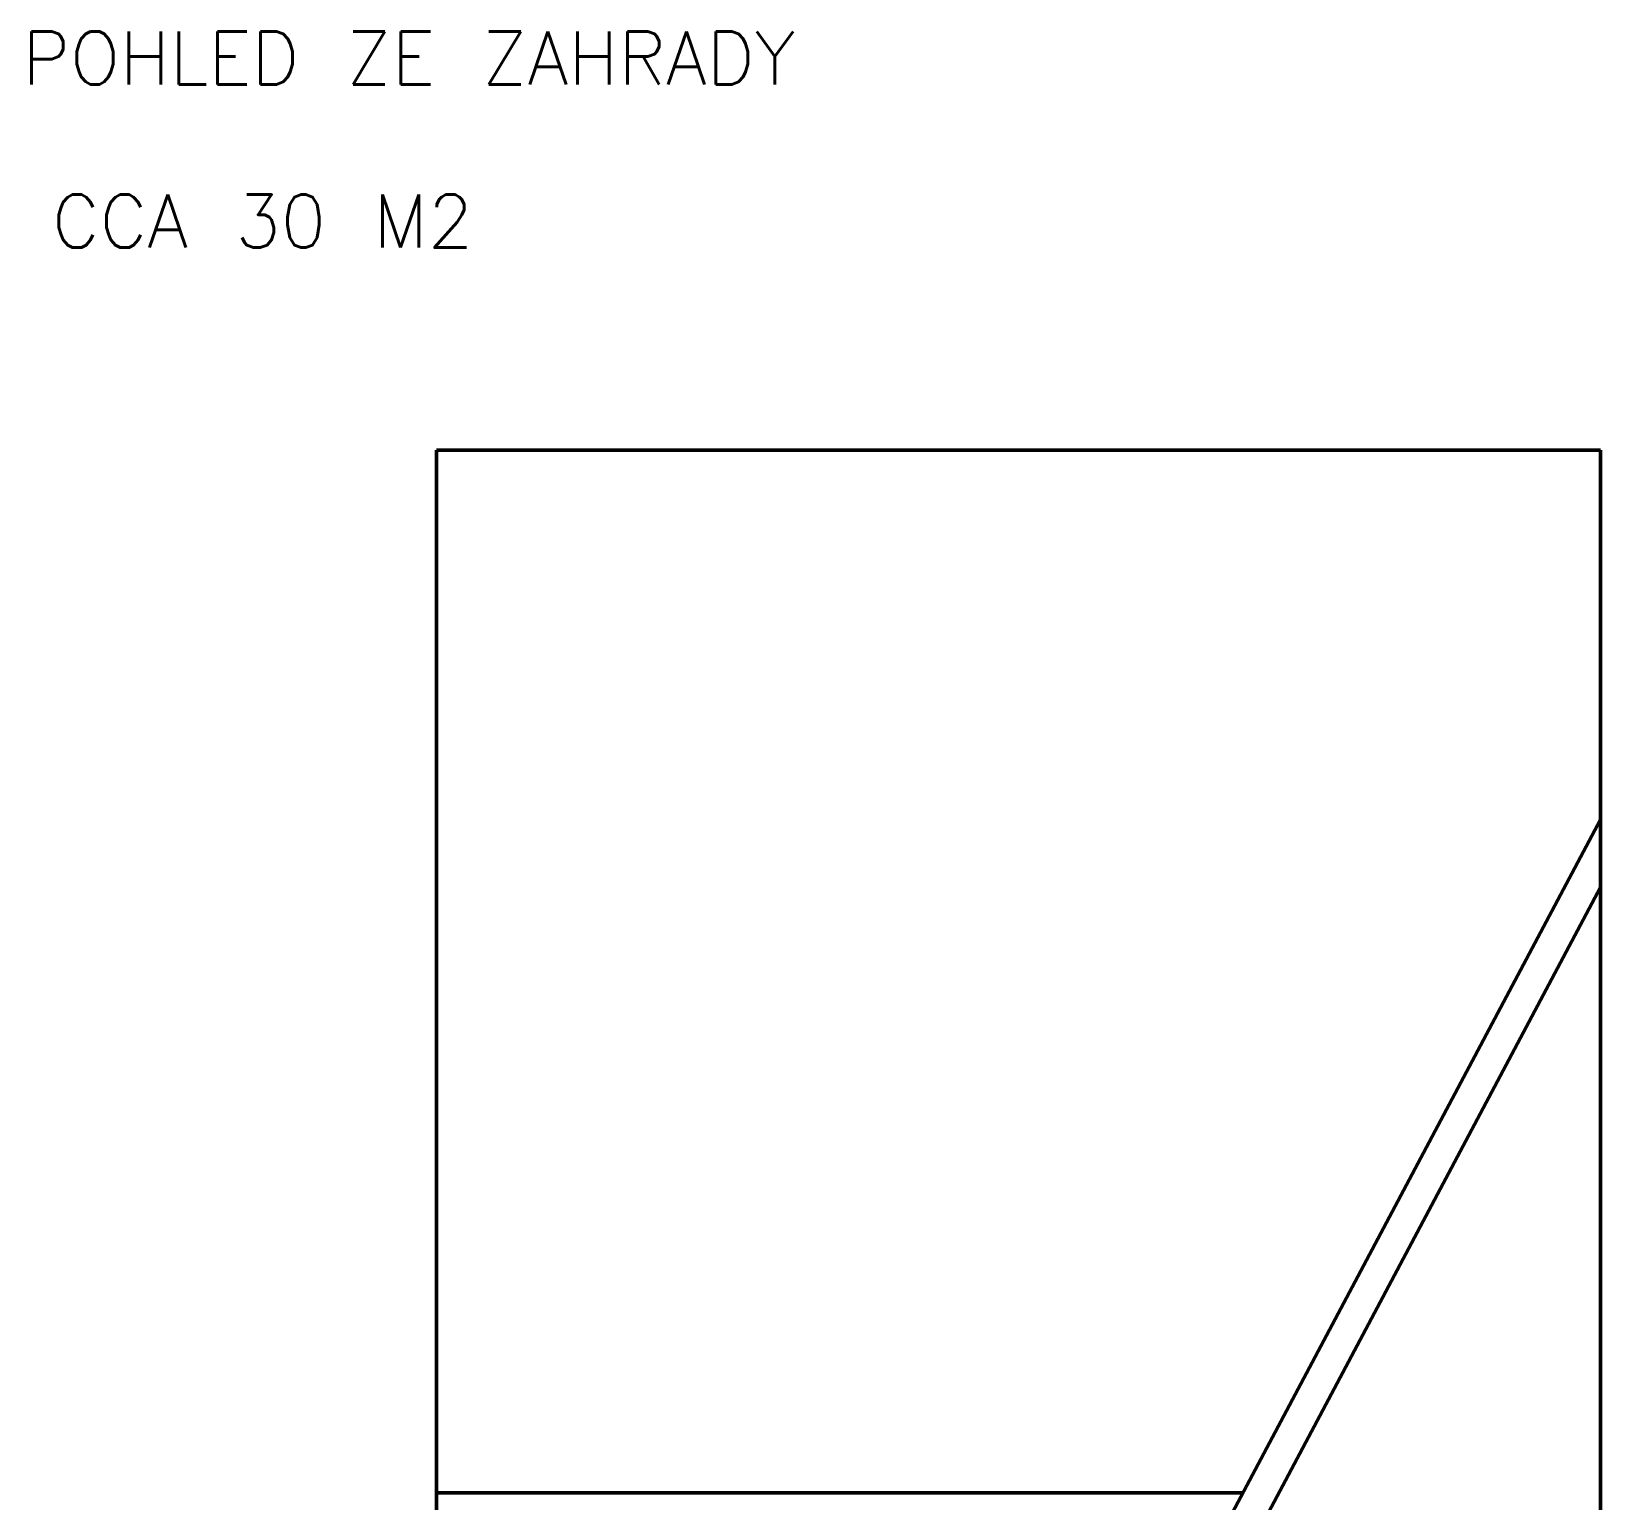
# Model space of a CAD drawing. Header units: millimetres. Extents: x -1463353 to -693674, y -1913439 to -867598.
# Drawn here: x -748865 to -741457, y -959949 to -953014 of the extents above; entities that cross this region are included whole.
import ezdxf

# ---------------------------------------------------------------- set-up
doc = ezdxf.new("R2010")
doc.units = ezdxf.units.MM
doc.layers.add('bednar-fasada', color=5, linetype='Continuous', lineweight=50)
doc.styles.get("Standard").update_dxf_attribs({"font": 'txt.shx'})

msp = doc.modelspace()

# ---------------------------------------------------------------- linework, layer by layer
at = {"layer": 'bednar-fasada'}
for p, q in [((-746952.1, -969923.5), (-746952.1, -954991)), ((-746952.1, -954991), (-741457.1, -954991)), ((-741457.1, -956734.1), (-741457.1, -954991)), ((-741457.1, -956734.1), (-744315, -962111.8)), ((-741457.1, -970246.2), (-741457.1, -956734.1)), ((-741457.1, -957053.7), (-744038.9, -961911.8)), ((-746952.1, -959911.8), (-743145.9, -959911.8))]:
    msp.add_line(p, q, dxfattribs=at)

# ---------------------------------------------------------------- texts
for s, p in [('POHLED ZE ZAHRADY', (-748907.9, -953264)), ('CCA 30 M2', (-748767.9, -954034.3))]:
    msp.add_text(s, height=250, dxfattribs=at).set_placement(p)

doc.saveas('drawing.dxf')
